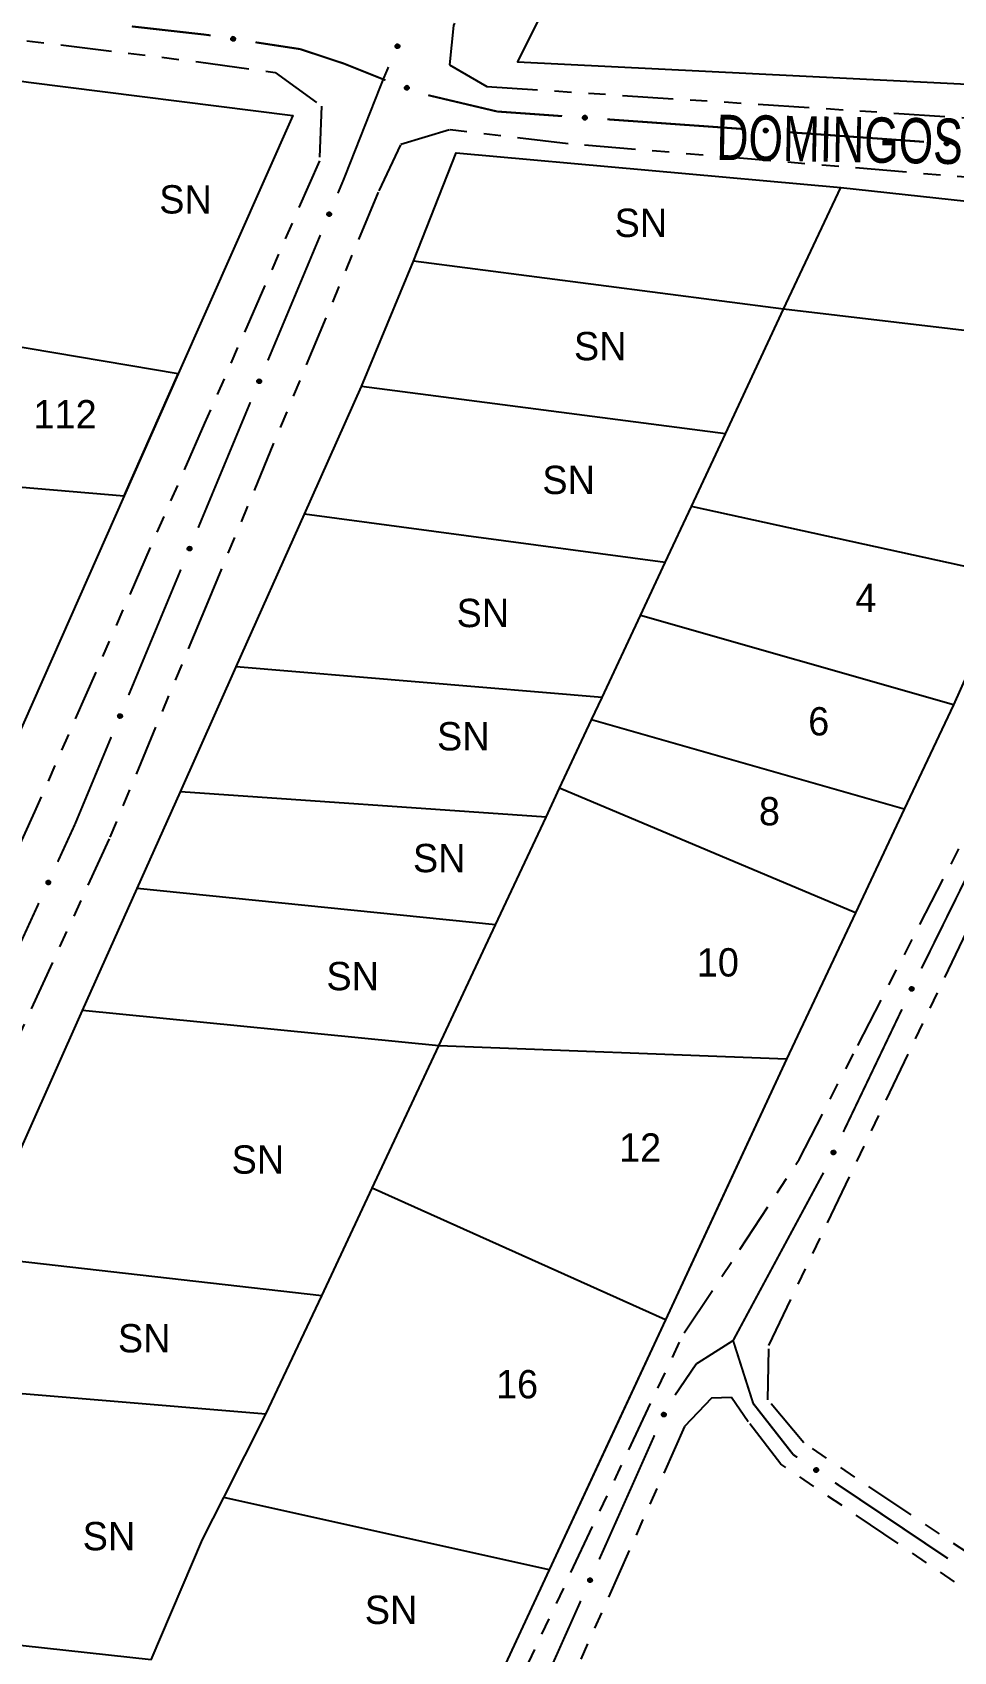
# Model space of a CAD drawing. Extents: x 203665 to 205970, y 4870865 to 4873745.
# Drawn here: x 204379.9 to 204461.2, y 4873145.7 to 4873288.7 of the extents above; entities that cross this region are included whole.
import ezdxf
from ezdxf.enums import TextEntityAlignment as Align

# ---------------------------------------------------------------- set-up
doc = ezdxf.new("R2010")
doc.units = 0
doc.header["$LTSCALE"] = 1.5
doc.header["$MEASUREMENT"] = 0
doc.linetypes.add('TRACO_25', pattern=[8, 3, -1, 1, -1, 1, -1])
for name, color, linetype in [('CD_MALHA_LOTES', 7, 'CONTINUOUS'), ('RU-QUADRA', 210, 'CONTINUOUS'), ('SV-EIXO-RUA-N-PAV', 6, 'CONTINUOUS'), ('SV-RUA-NAO-PAV', 7, 'CONTINUOUS'), ('SV-TXT-RUA-N-PAV', 7, 'CONTINUOUS'), ('Th_NmrPort', 1, 'CONTINUOUS')]:
    doc.layers.add(name, color=color, linetype=linetype)
doc.styles.add('ARIAL', font='ARIAL.SHX')

msp = doc.modelspace()

# ---------------------------------------------------------------- linework, layer by layer
at = {"layer": 'CD_MALHA_LOTES', "linetype": 'Continuous', "flags": 128}
for points in [[(204379.568688, 4873284.277374), (204402.885964, 4873281.330735)], [(204402.885964, 4873281.330735), (204392.764514, 4873258.501473)], [(204413.547018, 4873268.471104), (204417.29302, 4873278.034872)], [(204417.29302, 4873278.034872), (204451.246643, 4873274.969651)], [(204446.180786, 4873264.219179), (204451.246643, 4873274.969651)], [(204451.246643, 4873274.969651), (204480.710839, 4873271.767956)], [(204408.951142, 4873257.400587), (204413.547018, 4873268.471104)], [(204446.180786, 4873264.219179), (204413.547018, 4873268.471104)], [(204441.061366, 4873253.209395), (204446.180786, 4873264.219179)], [(204475.593057, 4873260.753047), (204446.180786, 4873264.219179)], [(204392.764514, 4873258.501473), (204370.815575, 4873262.208139)], [(204388.003093, 4873247.75073), (204392.764514, 4873258.501473)], [(204403.918904, 4873246.130668), (204408.951142, 4873257.400587)], [(204441.061366, 4873253.209395), (204408.951142, 4873257.400587)], [(204438.061233, 4873246.799785), (204441.061366, 4873253.209395)], [(204361.649903, 4873249.971443), (204388.003093, 4873247.75073)], [(204388.003093, 4873247.75073), (204373.564773, 4873215.150654)], [(204435.744029, 4873241.849213), (204438.061233, 4873246.799785)], [(204466.237979, 4873240.618282), (204438.061233, 4873246.799785)], [(204397.901018, 4873232.65335), (204403.918904, 4873246.130668)], [(204435.744029, 4873241.849213), (204403.918904, 4873246.130668)], [(204433.561077, 4873237.185461), (204435.744029, 4873241.849213)], [(204466.237979, 4873240.618282), (204461.161327, 4873229.282068)], [(204430.175406, 4873229.952171), (204433.561077, 4873237.185461)], [(204461.161327, 4873229.282068), (204433.561077, 4873237.185461)], [(204392.965766, 4873221.600636), (204397.901018, 4873232.65335)], [(204430.175406, 4873229.952171), (204397.901018, 4873232.65335)], [(204429.242798, 4873227.959708), (204430.175406, 4873229.952171)], [(204461.161327, 4873229.282068), (204456.830648, 4873220.075663)], [(204426.428432, 4873221.946979), (204429.242798, 4873227.959708)], [(204456.830648, 4873220.075663), (204429.242798, 4873227.959708)], [(204389.157561, 4873213.071995), (204392.965766, 4873221.600636)], [(204425.230528, 4873219.387726), (204392.965766, 4873221.600636)], [(204425.230528, 4873219.387726), (204426.428432, 4873221.946979)], [(204452.526491, 4873210.934248), (204426.428432, 4873221.946979)], [(204420.768394, 4873209.854635), (204425.230528, 4873219.387726)], [(204456.830648, 4873220.075663), (204452.526491, 4873210.934248)], [(204384.344684, 4873202.293345), (204389.157561, 4873213.071995)], [(204420.768394, 4873209.854635), (204389.157561, 4873213.071995)], [(204452.526491, 4873210.934248), (204446.438342, 4873198.003886)], [(204415.777443, 4873199.191757), (204420.768394, 4873209.854635)], [(204374.670293, 4873180.627123), (204384.344684, 4873202.293345)], [(204415.777443, 4873199.191757), (204384.344684, 4873202.293345)], [(204409.899282, 4873186.633406), (204415.777443, 4873199.191757)], [(204446.438342, 4873198.003886), (204415.777443, 4873199.191757)], [(204446.438342, 4873198.003886), (204435.751712, 4873175.003248)], [(204405.440904, 4873177.108339), (204409.899282, 4873186.633406)], [(204435.751712, 4873175.003248), (204409.899282, 4873186.633406)], [(204405.440904, 4873177.108339), (204374.670293, 4873180.627123)], [(204400.50041, 4873166.656797), (204405.440904, 4873177.108339)], [(204435.751712, 4873175.003248), (204425.49895, 4873152.936415)], [(204400.50041, 4873166.656797), (204369.844565, 4873169.216595)], [(204396.790936, 4873159.311092), (204400.50041, 4873166.656797)], [(204394.929974, 4873155.608712), (204396.790936, 4873159.311092)], [(204425.49895, 4873152.936415), (204396.790936, 4873159.311092)], [(204390.402372, 4873144.979387), (204394.929974, 4873155.608712)], [(204425.49895, 4873152.936415), (204420.462061, 4873142.095611)], [(204390.402372, 4873144.979387), (204360.259055, 4873148.280856)]]:
    msp.add_lwpolyline(points, dxfattribs=at)
at = {"layer": 'RU-QUADRA', "linetype": 'Continuous', "flags": 128}
for points in [[(204429.768213, 4873300.305126), (204422.704502, 4873286.069809), (204489.050505, 4873282.752508), (204495.887537, 4873300.304701)], [(204286.222324, 4873153.492855), (204293.84628, 4873169.680016), (204299.346617, 4873180.857698), (204304.269429, 4873190.793515), (204309.39874, 4873201.782602), (204317.881925, 4873219.957062), (204324.934014, 4873235.071679), (204328.917655, 4873243.874582), (204338.06509, 4873266.141437), (204341.551907, 4873275.08172), (204343.790828, 4873279.045426), (204349.170567, 4873288.569526), (204379.568688, 4873284.277374), (204402.885964, 4873281.330735), (204392.764514, 4873258.501473), (204388.003093, 4873247.75073), (204373.564773, 4873215.150654), (204369.244643, 4873205.409377), (204359.249786, 4873185.459812), (204350.248076, 4873166.426666), (204335.303148, 4873133.596327)], [(204324.944162, 4873069.468196), (204331.190492, 4873083.149747), (204335.373547, 4873093.203192), (204350.588497, 4873126.998465), (204354.92702, 4873136.635143), (204360.259055, 4873148.280856), (204364.950149, 4873158.526687), (204369.844565, 4873169.216595), (204374.670293, 4873180.627123), (204384.344684, 4873202.293345), (204389.157561, 4873213.071995), (204392.965766, 4873221.600636), (204397.901018, 4873232.65335), (204403.918904, 4873246.130668), (204408.951142, 4873257.400587), (204413.547018, 4873268.471104), (204417.29302, 4873278.034872), (204451.246643, 4873274.969651), (204480.710839, 4873271.767956)], [(204466.237979, 4873240.618282), (204461.161327, 4873229.282068), (204456.830648, 4873220.075663), (204452.526491, 4873210.934248), (204446.438342, 4873198.003886), (204440.817308, 4873185.905837), (204435.751712, 4873175.003248), (204430.702039, 4873164.134927), (204425.49895, 4873152.936415), (204420.462061, 4873142.095611), (204407.763054, 4873114.763769), (204403.937119, 4873106.52928), (204399.450774, 4873096.873402), (204385.142437, 4873066.077829)]]:
    msp.add_lwpolyline(points, dxfattribs=at)
at = {"layer": 'SV-EIXO-RUA-N-PAV', "const_width": 0.18}
for points in [[(204395.263926, 4873288.446548), (204388.685227, 4873289.186907)], [(204395.639343, 4873288.389193), (204395.263926, 4873288.446548)], [(204403.529115, 4873287.183811), (204399.593462, 4873287.785091)], [(204403.546851, 4873287.177944), (204403.529115, 4873287.183811)], [(204407.346026, 4873285.921074), (204403.546851, 4873287.177944)], [(204408.272941, 4873285.550307), (204407.346026, 4873285.921074)], [(204410.861601, 4873284.514843), (204408.272941, 4873285.550307)], [(204411.324448, 4873285.597624), (204410.931391, 4873284.67811)], [(204410.861601, 4873284.514843), (204407.623921, 4873276.307961)], [(204410.931391, 4873284.67811), (204410.861601, 4873284.514843)], [(204411.060992, 4873284.443032), (204410.861601, 4873284.514843)], [(204420.920451, 4873281.673685), (204414.831838, 4873283.112812)], [(204421.662199, 4873281.620963), (204420.920451, 4873281.673685)], [(204426.649616, 4873281.26646), (204421.662199, 4873281.620963)], [(204442.60935, 4873280.132052), (204430.63955, 4873280.982858)], [(204458.569085, 4873278.997644), (204446.599284, 4873279.84845)], [(204407.390425, 4873275.716093), (204406.86401, 4873274.45805)], [(204407.623921, 4873276.307961), (204407.390425, 4873275.716093)], [(204405.319975, 4873270.76807), (204400.687872, 4873259.698128)], [(204399.145321, 4873256.007528), (204394.542742, 4873244.925278)], [(204393.008549, 4873241.231195), (204388.40597, 4873230.148945)], [(204386.871777, 4873226.454862), (204383.803391, 4873219.066695)], [(204383.681034, 4873218.772081), (204382.147216, 4873215.425878)], [(204383.803391, 4873219.066695), (204383.681034, 4873218.772081)], [(204458.347369, 4873206.014233), (204463.65568, 4873216.776288)], [(204380.480469, 4873211.789677), (204375.48023, 4873200.881075)], [(204451.450181, 4873191.57717), (204456.622993, 4873202.405006)], [(204444.012183, 4873177.414693), (204449.701381, 4873187.980346)], [(204444.012183, 4873177.414693), (204442.120091, 4873173.890493)], [(204442.120091, 4873173.890493), (204441.730723, 4873173.165258)], [(204441.730723, 4873173.165258), (204439.048701, 4873171.462569)], [(204441.730723, 4873173.165258), (204443.250924, 4873168.401962)], [(204438.478417, 4873171.100523), (204436.610437, 4873168.350442)], [(204439.048701, 4873171.462569), (204438.478417, 4873171.100523)], [(204443.250924, 4873168.401962), (204443.504244, 4873167.608225)], [(204443.504244, 4873167.608225), (204446.68737, 4873163.538369)], [(204434.795717, 4873164.800929), (204433.171163, 4873161.145683)], [(204446.68737, 4873163.538369), (204447.03891, 4873163.0889)], [(204447.03891, 4873163.0889), (204447.395253, 4873162.849338)], [(204433.171163, 4873161.145683), (204432.802758, 4873160.316772)], [(204432.802758, 4873160.316772), (204429.916662, 4873153.837591)], [(204450.714831, 4873160.617655), (204460.673563, 4873153.922608)], [(204428.289066, 4873150.183698), (204423.406278, 4873139.22202)]]:
    msp.add_lwpolyline(points, dxfattribs=at)
at = {"layer": 'SV-EIXO-RUA-N-PAV'}
for points in [[(204397.74181, 4873287.956625), (204397.702814, 4873287.927106), (204397.663264, 4873287.909709), (204397.6261, 4873287.904695), (204397.592104, 4873287.908826), (204397.5578, 4873287.91697), (204397.525027, 4873287.932812), (204397.492547, 4873287.958451), (204397.46266, 4873287.997361), (204397.447502, 4873288.039048), (204397.440636, 4873288.07522), (204397.442904, 4873288.110917), (204397.451373, 4873288.144109), (204397.468954, 4873288.177608), (204397.495259, 4873288.21027), (204397.535112, 4873288.239375), (204397.574003, 4873288.256164), (204397.610077, 4873288.260071), (204397.64595, 4873288.257564), (204397.680871, 4873288.24883), (204397.712953, 4873288.233094), (204397.745791, 4873288.206551), (204397.773996, 4873288.166835), (204397.791184, 4873288.128237), (204397.795596, 4873288.092227), (204397.792333, 4873288.056966), (204397.784583, 4873288.02246), (204397.770031, 4873287.988853), (204397.74181, 4873287.956625)], [(204412.268255, 4873287.525502), (204412.287103, 4873287.480371), (204412.294074, 4873287.437729), (204412.289651, 4873287.40049), (204412.277162, 4873287.368603), (204412.260711, 4873287.337419), (204412.237189, 4873287.309639), (204412.204252, 4873287.284589), (204412.159112, 4873287.265364), (204412.11496, 4873287.261094), (204412.07822, 4873287.263477), (204412.044219, 4873287.274585), (204412.014194, 4873287.291074), (204411.986145, 4873287.316462), (204411.961085, 4873287.350088), (204411.942852, 4873287.395946), (204411.936306, 4873287.437798), (204411.941529, 4873287.473704), (204411.952913, 4873287.507815), (204411.97009, 4873287.53945), (204411.993337, 4873287.566587), (204412.027239, 4873287.591757), (204412.072739, 4873287.609153), (204412.114406, 4873287.61616), (204412.150377, 4873287.611441), (204412.183707, 4873287.599478), (204412.215185, 4873287.583358), (204412.244095, 4873287.560875), (204412.268255, 4873287.525502)], [(204413.040555, 4873283.613084), (204412.996598, 4873283.59164), (204412.954435, 4873283.582198), (204412.917002, 4873283.584445), (204412.884441, 4873283.595056), (204412.852352, 4873283.609664), (204412.823249, 4873283.631529), (204412.796324, 4873283.662951), (204412.774503, 4873283.706895), (204412.76767, 4873283.750723), (204412.767909, 4873283.78754), (204412.777019, 4873283.822129), (204412.791731, 4873283.853064), (204412.815443, 4873283.882543), (204412.847553, 4873283.909519), (204412.892271, 4873283.930391), (204412.933671, 4873283.939364), (204412.969821, 4873283.93624), (204413.004537, 4873283.926861), (204413.037118, 4873283.911556), (204413.065562, 4873283.889928), (204413.092664, 4873283.857549), (204413.11268, 4873283.81314), (204413.122101, 4873283.771951), (204413.119485, 4873283.735767), (204413.109482, 4873283.701796), (204413.095223, 4873283.669433), (204413.074462, 4873283.639264), (204413.040555, 4873283.613084)], [(204428.780097, 4873281.004669), (204428.743606, 4873280.972104), (204428.705585, 4873280.951578), (204428.668947, 4873280.943586), (204428.634728, 4873280.944965), (204428.59988, 4873280.95032), (204428.565937, 4873280.963469), (204428.531497, 4873280.986409), (204428.498573, 4873281.022785), (204428.480106, 4873281.063115), (204428.470349, 4873281.098617), (204428.469733, 4873281.13438), (204428.475501, 4873281.168146), (204428.490326, 4873281.202953), (204428.513914, 4873281.237628), (204428.551293, 4873281.269849), (204428.588705, 4873281.289716), (204428.624347, 4873281.296516), (204428.660305, 4873281.296908), (204428.695817, 4873281.291015), (204428.729062, 4873281.277915), (204428.763931, 4873281.254103), (204428.795245, 4873281.216789), (204428.815486, 4873281.1797), (204428.822785, 4873281.144163), (204428.822373, 4873281.108753), (204428.817428, 4873281.073736), (204428.80563, 4873281.039065), (204428.780097, 4873281.004669)], [(204444.739831, 4873279.870261), (204444.703341, 4873279.837696), (204444.66532, 4873279.81717), (204444.628681, 4873279.809178), (204444.594463, 4873279.810557), (204444.559614, 4873279.815911), (204444.525671, 4873279.829061), (204444.491231, 4873279.852001), (204444.458307, 4873279.888376), (204444.43984, 4873279.928707), (204444.430083, 4873279.964208), (204444.429467, 4873279.999972), (204444.435235, 4873280.033738), (204444.450061, 4873280.068545), (204444.473648, 4873280.103219), (204444.511027, 4873280.13544), (204444.54844, 4873280.155308), (204444.584082, 4873280.162108), (204444.62004, 4873280.162499), (204444.655551, 4873280.156607), (204444.688796, 4873280.143507), (204444.723666, 4873280.119695), (204444.754979, 4873280.082381), (204444.77522, 4873280.045292), (204444.782519, 4873280.009755), (204444.782107, 4873279.974345), (204444.777162, 4873279.939328), (204444.765364, 4873279.904657), (204444.739831, 4873279.870261)], [(204460.699566, 4873278.735853), (204460.663075, 4873278.703288), (204460.625054, 4873278.682762), (204460.588415, 4873278.674769), (204460.554197, 4873278.676149), (204460.519349, 4873278.681503), (204460.485406, 4873278.694653), (204460.450965, 4873278.717592), (204460.418042, 4873278.753968), (204460.399575, 4873278.794299), (204460.389817, 4873278.8298), (204460.389201, 4873278.865564), (204460.39497, 4873278.89933), (204460.409795, 4873278.934136), (204460.433383, 4873278.968811), (204460.470761, 4873279.001032), (204460.508174, 4873279.0209), (204460.543816, 4873279.0277), (204460.579774, 4873279.028091), (204460.615286, 4873279.022199), (204460.64853, 4873279.009099), (204460.6834, 4873278.985286), (204460.714713, 4873278.947972), (204460.734954, 4873278.910884), (204460.742253, 4873278.875347), (204460.741842, 4873278.839937), (204460.736896, 4873278.80492), (204460.725099, 4873278.770249), (204460.699566, 4873278.735853)], [(204406.249003, 4873272.703113), (204406.268196, 4873272.658127), (204406.275492, 4873272.61554), (204406.271355, 4873272.578269), (204406.25911, 4873272.546286), (204406.242898, 4873272.514978), (204406.219589, 4873272.487018), (204406.186845, 4873272.461717), (204406.141854, 4873272.442147), (204406.097736, 4873272.43754), (204406.060978, 4873272.439642), (204406.026894, 4873272.450489), (204405.996743, 4873272.466748), (204405.968501, 4873272.49192), (204405.943184, 4873272.525354), (204405.924601, 4873272.571071), (204405.917734, 4873272.612871), (204405.922683, 4873272.648817), (204405.933806, 4873272.683014), (204405.95074, 4873272.714779), (204405.973779, 4873272.742093), (204406.007487, 4873272.767522), (204406.052852, 4873272.785266), (204406.094465, 4873272.792591), (204406.130471, 4873272.788148), (204406.163891, 4873272.77644), (204406.195491, 4873272.760561), (204406.224572, 4873272.7383), (204406.249003, 4873272.703113)], [(204400.072865, 4873257.94319), (204400.092058, 4873257.898205), (204400.099355, 4873257.855617), (204400.095217, 4873257.818346), (204400.082972, 4873257.786364), (204400.06676, 4873257.755055), (204400.043451, 4873257.727095), (204400.010707, 4873257.701794), (204399.965716, 4873257.682224), (204399.921598, 4873257.677617), (204399.88484, 4873257.679719), (204399.850756, 4873257.690566), (204399.820605, 4873257.706825), (204399.792363, 4873257.731998), (204399.767047, 4873257.765431), (204399.748463, 4873257.811148), (204399.741596, 4873257.852948), (204399.746545, 4873257.888894), (204399.757668, 4873257.923091), (204399.774602, 4873257.954856), (204399.797641, 4873257.98217), (204399.831349, 4873258.007599), (204399.876714, 4873258.025343), (204399.918327, 4873258.032668), (204399.954333, 4873258.028225), (204399.987754, 4873258.016517), (204400.019353, 4873258.000638), (204400.048435, 4873257.978377), (204400.072865, 4873257.94319)], [(204393.932416, 4873243.168707), (204393.951728, 4873243.123774), (204393.959138, 4873243.081206), (204393.9551, 4873243.043924), (204393.942941, 4873243.011909), (204393.926812, 4873242.980557), (204393.903578, 4873242.952535), (204393.870901, 4873242.927147), (204393.825962, 4873242.907457), (204393.781857, 4873242.902732), (204393.745094, 4873242.904736), (204393.71098, 4873242.915493), (204393.680786, 4873242.931671), (204393.652477, 4873242.956768), (204393.627072, 4873242.990134), (204393.608367, 4873243.035801), (204393.601388, 4873243.077583), (204393.606242, 4873243.113542), (204393.617273, 4873243.147769), (204393.634122, 4873243.179579), (204393.657088, 4873243.206954), (204393.690729, 4873243.232473), (204393.736047, 4873243.250337), (204393.77764, 4873243.257773), (204393.813657, 4873243.253426), (204393.847109, 4873243.241807), (204393.878751, 4873243.226013), (204393.907891, 4873243.20383), (204393.932416, 4873243.168707)], [(204387.795643, 4873228.392374), (204387.814956, 4873228.34744), (204387.822366, 4873228.304873), (204387.818328, 4873228.26759), (204387.806169, 4873228.235575), (204387.79004, 4873228.204224), (204387.766806, 4873228.176202), (204387.734129, 4873228.150814), (204387.68919, 4873228.131124), (204387.645085, 4873228.126399), (204387.608321, 4873228.128403), (204387.574208, 4873228.139159), (204387.544014, 4873228.155338), (204387.515705, 4873228.180435), (204387.4903, 4873228.213801), (204387.471595, 4873228.259468), (204387.464616, 4873228.30125), (204387.469469, 4873228.337209), (204387.480501, 4873228.371435), (204387.49735, 4873228.403245), (204387.520316, 4873228.43062), (204387.553957, 4873228.456139), (204387.599274, 4873228.474004), (204387.640867, 4873228.48144), (204387.676885, 4873228.477093), (204387.710337, 4873228.465474), (204387.741979, 4873228.44968), (204387.771119, 4873228.427496), (204387.795643, 4873228.392374)], [(204381.473781, 4873213.692521), (204381.491456, 4873213.646919), (204381.497323, 4873213.604111), (204381.491939, 4873213.566999), (204381.47863, 4873213.535445), (204381.461379, 4873213.504696), (204381.437146, 4873213.477533), (204381.403573, 4873213.453343), (204381.357952, 4873213.435291), (204381.313704, 4873213.432163), (204381.277038, 4873213.435495), (204381.243336, 4873213.447478), (204381.213746, 4873213.464737), (204381.186363, 4873213.490842), (204381.162181, 4873213.525104), (204381.145139, 4873213.571418), (204381.139676, 4873213.613425), (204381.145826, 4873213.649184), (204381.158087, 4873213.68299), (204381.176075, 4873213.71417), (204381.200016, 4873213.740697), (204381.234557, 4873213.764983), (204381.280491, 4873213.781197), (204381.322326, 4873213.787125), (204381.358163, 4873213.781478), (204381.391173, 4873213.768658), (204381.422223, 4873213.75173), (204381.450542, 4873213.728507), (204381.473781, 4873213.692521)], [(204457.323864, 4873204.127451), (204457.306915, 4873204.173329), (204457.301729, 4873204.216224), (204457.307702, 4873204.253246), (204457.32151, 4873204.284585), (204457.339247, 4873204.315056), (204457.363908, 4873204.341831), (204457.397861, 4873204.365485), (204457.443763, 4873204.38281), (204457.488054, 4873204.385235), (204457.524664, 4873204.381321), (204457.558171, 4873204.368805), (204457.587483, 4873204.351078), (204457.614448, 4873204.324542), (204457.638084, 4873204.2899), (204457.654388, 4873204.243322), (204457.659183, 4873204.201233), (204457.652466, 4873204.165576), (204457.63967, 4873204.131969), (204457.621188, 4873204.101078), (204457.59683, 4873204.074935), (204457.561907, 4873204.0512), (204457.515721, 4873204.035717), (204457.473798, 4873204.030455), (204457.438055, 4873204.03667), (204457.405253, 4873204.050013), (204457.374475, 4873204.067432), (204457.346529, 4873204.091101), (204457.323864, 4873204.127451)], [(204450.426782, 4873189.690338), (204450.409832, 4873189.736215), (204450.404647, 4873189.779111), (204450.410619, 4873189.816132), (204450.424427, 4873189.847472), (204450.442164, 4873189.877942), (204450.466825, 4873189.904717), (204450.500778, 4873189.928371), (204450.54668, 4873189.945697), (204450.590972, 4873189.948121), (204450.627581, 4873189.944208), (204450.661088, 4873189.931691), (204450.6904, 4873189.913964), (204450.717365, 4873189.887428), (204450.741001, 4873189.852786), (204450.757305, 4873189.806208), (204450.762101, 4873189.764119), (204450.755384, 4873189.728462), (204450.742587, 4873189.694855), (204450.724106, 4873189.663965), (204450.699747, 4873189.637821), (204450.664825, 4873189.614087), (204450.618639, 4873189.598604), (204450.576715, 4873189.593341), (204450.540973, 4873189.599556), (204450.508171, 4873189.612899), (204450.477393, 4873189.630318), (204450.449446, 4873189.653987), (204450.426782, 4873189.690338)], [(204435.766941, 4873166.715142), (204435.785143, 4873166.669746), (204435.791504, 4873166.627009), (204435.78655, 4873166.589838), (204435.773608, 4873166.558131), (204435.756714, 4873166.527186), (204435.732797, 4873166.499744), (204435.699506, 4873166.475166), (204435.654097, 4873166.456588), (204435.609888, 4873166.452949), (204435.573186, 4873166.455856), (204435.539347, 4873166.467448), (204435.50956, 4873166.484363), (204435.481877, 4873166.510149), (204435.457299, 4873166.54413), (204435.439722, 4873166.590243), (204435.433774, 4873166.632184), (204435.439509, 4873166.668012), (204435.451379, 4873166.701957), (204435.469005, 4873166.733344), (204435.492637, 4873166.760146), (204435.526895, 4873166.78483), (204435.572638, 4873166.801575), (204435.614402, 4873166.807986), (204435.650301, 4873166.802755), (204435.683457, 4873166.790317), (204435.714702, 4873166.773749), (204435.743288, 4873166.750856), (204435.766941, 4873166.715142)], [(204448.997219, 4873161.905014), (204449.045076, 4873161.915099), (204449.088269, 4873161.91398), (204449.124026, 4873161.902678), (204449.153019, 4873161.884452), (204449.18058, 4873161.862465), (204449.203477, 4873161.834167), (204449.221933, 4873161.79713), (204449.232386, 4873161.749193), (204449.228332, 4873161.705021), (204449.219127, 4873161.669373), (204449.201863, 4873161.638046), (204449.180055, 4873161.61163), (204449.149874, 4873161.588818), (204449.112158, 4873161.570481), (204449.063701, 4873161.561137), (204449.021363, 4873161.562524), (204448.987065, 4873161.574364), (204448.955681, 4873161.59192), (204448.927812, 4873161.614704), (204448.905496, 4873161.642612), (204448.887103, 4873161.680619), (204448.878513, 4873161.728568), (204448.879415, 4873161.770811), (204448.89077, 4873161.805266), (204448.90875, 4873161.835775), (204448.930466, 4873161.863687), (204448.957954, 4873161.887887), (204448.997219, 4873161.905014)], [(204429.261883, 4873152.097101), (204429.280047, 4873152.051691), (204429.286373, 4873152.008949), (204429.281388, 4873151.971781), (204429.268419, 4873151.940086), (204429.251499, 4873151.909154), (204429.227559, 4873151.881732), (204429.194248, 4873151.857182), (204429.148823, 4873151.838641), (204429.104612, 4873151.835039), (204429.067911, 4873151.837977), (204429.034083, 4873151.849597), (204429.00431, 4873151.866537), (204428.976648, 4873151.892346), (204428.952098, 4873151.926347), (204428.93456, 4873151.972475), (204428.928646, 4873152.014421), (204428.934412, 4873152.050244), (204428.946309, 4873152.08418), (204428.963962, 4873152.115551), (204428.987616, 4873152.142334), (204429.021895, 4873152.166989), (204429.067652, 4873152.183696), (204429.10942, 4873152.190072), (204429.145316, 4873152.184811), (204429.178461, 4873152.172346), (204429.209692, 4873152.155752), (204429.238259, 4873152.132836), (204429.261883, 4873152.097101)]]:
    msp.add_lwpolyline(points, close=True, dxfattribs=at)
for points in [[(204397.792333, 4873288.056966), (204397.440636, 4873288.07522)], [(204397.795596, 4873288.092227), (204397.442904, 4873288.110917)], [(204397.791462, 4873288.075415), (204397.443903, 4873288.095386)], [(204397.784583, 4873288.02246), (204397.447502, 4873288.039048)], [(204397.784549, 4873288.039202), (204397.448717, 4873288.05462)], [(204397.790076, 4873288.111517), (204397.450198, 4873288.127553)], [(204397.791184, 4873288.128237), (204397.451373, 4873288.144109)], [(204397.772653, 4873288.006511), (204397.459546, 4873288.017077)], [(204397.780596, 4873288.148854), (204397.464998, 4873288.161181)], [(204397.773996, 4873288.166835), (204397.468954, 4873288.177608)], [(204397.755867, 4873288.185761), (204397.485193, 4873288.193985)], [(204397.745791, 4873288.206551), (204397.495259, 4873288.21027)], [(204397.723569, 4873288.218302), (204397.522924, 4873288.22411)], [(204397.712953, 4873288.233094), (204397.535112, 4873288.239375)], [(204397.692526, 4873288.240989), (204397.560974, 4873288.247284)], [(204397.680871, 4873288.24883), (204397.574003, 4873288.256164)], [(204397.770031, 4873287.988853), (204397.46266, 4873287.997361)], [(204397.755361, 4873287.974644), (204397.481371, 4873287.979233)], [(204397.74181, 4873287.956625), (204397.492547, 4873287.958451)], [(204397.719916, 4873287.941409), (204397.516161, 4873287.944931)], [(204397.702814, 4873287.927106), (204397.525027, 4873287.932812)], [(204397.680311, 4873287.917092), (204397.550314, 4873287.924529)], [(204397.663264, 4873287.909709), (204397.5578, 4873287.91697)], [(204411.97009, 4873287.53945), (204411.936306, 4873287.437798)], [(204411.980592, 4873287.548778), (204411.941651, 4873287.422964)], [(204411.993337, 4873287.566587), (204411.942852, 4873287.395946)], [(204412.010312, 4873287.573173), (204411.954591, 4873287.380333)], [(204412.027239, 4873287.591757), (204411.961085, 4873287.350088)], [(204412.049886, 4873287.596323), (204411.974341, 4873287.336276)], [(204412.072739, 4873287.609153), (204411.986145, 4873287.316462)], [(204412.091799, 4873287.611055), (204412.001064, 4873287.308529)], [(204412.114406, 4873287.61616), (204412.014194, 4873287.291074)], [(204412.13032, 4873287.610912), (204412.029932, 4873287.285802)], [(204412.150377, 4873287.611441), (204412.044219, 4873287.274585)], [(204412.165624, 4873287.60324), (204412.059508, 4873287.271675)], [(204412.183707, 4873287.599478), (204412.07822, 4873287.263477)], [(204412.198965, 4873287.587505), (204412.100185, 4873287.266159)], [(204412.215185, 4873287.583358), (204412.11496, 4873287.261094)], [(204412.227651, 4873287.567823), (204412.139243, 4873287.267271)], [(204412.244095, 4873287.560875), (204412.159112, 4873287.265364)], [(204412.254191, 4873287.543122), (204412.181337, 4873287.278956)], [(204412.268255, 4873287.525502), (204412.204252, 4873287.284589)], [(204412.277523, 4873287.500501), (204412.22324, 4873287.304079)], [(204412.287103, 4873287.480371), (204412.237189, 4873287.309639)], [(204412.291182, 4873287.45608), (204412.251522, 4873287.332057)], [(204412.294074, 4873287.437729), (204412.260711, 4873287.337419)], [(204413.095223, 4873283.669433), (204412.76767, 4873283.750723)], [(204413.109482, 4873283.701796), (204412.767909, 4873283.78754)], [(204413.098418, 4873283.685867), (204412.771866, 4873283.765768)], [(204413.112186, 4873283.720068), (204412.775004, 4873283.806697)], [(204413.08044, 4873283.656084), (204412.77525, 4873283.726841)], [(204413.119485, 4873283.735767), (204412.777019, 4873283.822129)], [(204413.117788, 4873283.755758), (204412.787384, 4873283.837046)], [(204413.122101, 4873283.771951), (204412.791731, 4873283.853064)], [(204413.115688, 4873283.794223), (204412.808392, 4873283.867188)], [(204413.11268, 4873283.81314), (204412.815443, 4873283.882543)], [(204413.098541, 4873283.835206), (204412.834536, 4873283.895481)], [(204413.092664, 4873283.857549), (204412.847553, 4873283.909519)], [(204413.073126, 4873283.873366), (204412.877368, 4873283.917763)], [(204413.065562, 4873283.889928), (204412.892271, 4873283.930391)], [(204413.047041, 4873283.901615), (204412.919173, 4873283.933164)], [(204413.037118, 4873283.911556), (204412.933671, 4873283.939364)], [(204413.074462, 4873283.639264), (204412.774503, 4873283.706895)], [(204413.057327, 4873283.628151), (204412.789367, 4873283.685499)], [(204413.040555, 4873283.613084), (204412.796324, 4873283.662951)], [(204413.016137, 4873283.602376), (204412.816887, 4873283.64513)], [(204412.996598, 4873283.59164), (204412.823249, 4873283.631529)], [(204412.972586, 4873283.586154), (204412.846464, 4873283.618525)], [(204412.954435, 4873283.582198), (204412.852352, 4873283.609664)], [(204428.822785, 4873281.144163), (204428.469733, 4873281.13438)], [(204428.822373, 4873281.108753), (204428.470349, 4873281.098617)], [(204428.820018, 4873281.127073), (204428.47198, 4873281.11898)], [(204428.815486, 4873281.1797), (204428.475501, 4873281.168146)], [(204428.815728, 4873281.162945), (204428.475663, 4873281.15155)], [(204428.816045, 4873281.09042), (204428.480063, 4873281.078735)], [(204428.817428, 4873281.073736), (204428.480106, 4873281.063115)], [(204428.803271, 4873281.199398), (204428.487706, 4873281.186261)], [(204428.795245, 4873281.216789), (204428.490326, 4873281.202953)], [(204428.806821, 4873281.056877), (204428.493881, 4873281.042185)], [(204428.80563, 4873281.039065), (204428.498573, 4873281.022785)], [(204428.775649, 4873281.234192), (204428.505193, 4873281.220585)], [(204428.763931, 4873281.254103), (204428.513914, 4873281.237628)], [(204428.792152, 4873281.02372), (204428.518684, 4873281.006223)], [(204428.780097, 4873281.004669), (204428.531497, 4873280.986409)], [(204428.740835, 4873281.264026), (204428.540375, 4873281.253651)], [(204428.729062, 4873281.277915), (204428.551293, 4873281.269849)], [(204428.7595, 4873280.987738), (204428.556124, 4873280.974835)], [(204428.743606, 4873280.972104), (204428.565937, 4873280.963469)], [(204428.708065, 4873281.284139), (204428.576433, 4873281.279815)], [(204428.695817, 4873281.291015), (204428.588705, 4873281.289716)], [(204428.721983, 4873280.96031), (204428.591809, 4873280.957251)], [(204428.705585, 4873280.951578), (204428.59988, 4873280.95032)], [(204444.782519, 4873280.009755), (204444.429467, 4873279.999972)], [(204444.782107, 4873279.974345), (204444.430083, 4873279.964208)], [(204444.779752, 4873279.992665), (204444.431714, 4873279.984572)], [(204444.77522, 4873280.045292), (204444.435235, 4873280.033738)], [(204444.775462, 4873280.028537), (204444.435397, 4873280.017141)], [(204444.775779, 4873279.956012), (204444.439797, 4873279.944327)], [(204444.777162, 4873279.939328), (204444.43984, 4873279.928707)], [(204444.763006, 4873280.064989), (204444.44744, 4873280.051852)], [(204444.754979, 4873280.082381), (204444.450061, 4873280.068545)], [(204444.766555, 4873279.922469), (204444.453615, 4873279.907777)], [(204444.765364, 4873279.904657), (204444.458307, 4873279.888376)], [(204444.735384, 4873280.099784), (204444.464927, 4873280.086177)], [(204444.723666, 4873280.119695), (204444.473648, 4873280.103219)], [(204444.751887, 4873279.889312), (204444.478418, 4873279.871815)], [(204444.739831, 4873279.870261), (204444.491231, 4873279.852001)], [(204444.700569, 4873280.129618), (204444.500109, 4873280.119243)], [(204444.688796, 4873280.143507), (204444.511027, 4873280.13544)], [(204444.719234, 4873279.85333), (204444.515858, 4873279.840427)], [(204444.703341, 4873279.837696), (204444.525671, 4873279.829061)], [(204444.6678, 4873280.149731), (204444.536168, 4873280.145407)], [(204444.655551, 4873280.156607), (204444.54844, 4873280.155308)], [(204444.681717, 4873279.825902), (204444.551543, 4873279.822843)], [(204444.66532, 4873279.81717), (204444.559614, 4873279.815911)], [(204460.742253, 4873278.875347), (204460.389201, 4873278.865564)], [(204460.741842, 4873278.839937), (204460.389817, 4873278.8298)], [(204460.739487, 4873278.858257), (204460.391448, 4873278.850164)], [(204460.734954, 4873278.910884), (204460.39497, 4873278.89933)], [(204460.735197, 4873278.894129), (204460.395131, 4873278.882733)], [(204460.735513, 4873278.821604), (204460.399531, 4873278.809918)], [(204460.736896, 4873278.80492), (204460.399575, 4873278.794299)], [(204460.72274, 4873278.930581), (204460.407174, 4873278.917444)], [(204460.714713, 4873278.947972), (204460.409795, 4873278.934136)], [(204460.726289, 4873278.788061), (204460.413349, 4873278.773369)], [(204460.725099, 4873278.770249), (204460.418042, 4873278.753968)], [(204460.695118, 4873278.965376), (204460.424662, 4873278.951768)], [(204460.6834, 4873278.985286), (204460.433383, 4873278.968811)], [(204460.711621, 4873278.754904), (204460.438152, 4873278.737407)], [(204460.699566, 4873278.735853), (204460.450965, 4873278.717592)], [(204460.660303, 4873278.99521), (204460.459843, 4873278.984835)], [(204460.64853, 4873279.009099), (204460.470761, 4873279.001032)], [(204460.678968, 4873278.718922), (204460.475592, 4873278.706018)], [(204460.663075, 4873278.703288), (204460.485406, 4873278.694653)], [(204460.627534, 4873279.015322), (204460.495902, 4873279.010999)], [(204460.615286, 4873279.022199), (204460.508174, 4873279.0209)], [(204460.641451, 4873278.691493), (204460.511277, 4873278.688434)], [(204460.625054, 4873278.682762), (204460.519349, 4873278.681503)], [(204405.95074, 4873272.714779), (204405.917734, 4873272.612871)], [(204405.96117, 4873272.724187), (204405.923193, 4873272.598078)], [(204405.973779, 4873272.742093), (204405.924601, 4873272.571071)], [(204405.990702, 4873272.748809), (204405.936459, 4873272.555548)], [(204406.007487, 4873272.767522), (204405.943184, 4873272.525354)], [(204406.030099, 4873272.772261), (204405.956546, 4873272.511643)], [(204406.052852, 4873272.785266), (204405.968501, 4873272.49192)], [(204406.071897, 4873272.787313), (204405.98348, 4873272.484102)], [(204406.094465, 4873272.792591), (204405.996743, 4873272.466748)], [(204406.110419, 4873272.787465), (204406.012521, 4873272.461596)], [(204406.130471, 4873272.788148), (204406.026894, 4873272.450489)], [(204406.14578, 4873272.780064), (204406.042204, 4873272.447696)], [(204406.163891, 4873272.77644), (204406.060978, 4873272.439642)], [(204406.17924, 4873272.764584), (204406.082922, 4873272.442491)], [(204406.195491, 4873272.760561), (204406.097736, 4873272.43754)], [(204406.208076, 4873272.745122), (204406.121971, 4873272.443902)], [(204406.224572, 4873272.7383), (204406.141854, 4873272.442147)], [(204406.234804, 4873272.720625), (204406.163974, 4873272.455909)], [(204406.249003, 4873272.703113), (204406.186845, 4873272.461717)], [(204406.258462, 4873272.678184), (204406.205683, 4873272.481352)], [(204406.268196, 4873272.658127), (204406.219589, 4873272.487018)], [(204406.27246, 4873272.633868), (204406.233751, 4873272.509545)], [(204406.275492, 4873272.61554), (204406.242898, 4873272.514978)], [(204399.814564, 4873257.988886), (204399.760321, 4873257.795625)], [(204399.831349, 4873258.007599), (204399.767047, 4873257.765431)], [(204399.853961, 4873258.012338), (204399.780408, 4873257.75172)], [(204399.876714, 4873258.025343), (204399.792363, 4873257.731998)], [(204399.895759, 4873258.02739), (204399.807342, 4873257.724179)], [(204399.918327, 4873258.032668), (204399.820605, 4873257.706825)], [(204399.934281, 4873258.027542), (204399.836383, 4873257.701673)], [(204399.954333, 4873258.028225), (204399.850756, 4873257.690566)], [(204399.969642, 4873258.020141), (204399.866066, 4873257.687773)], [(204399.987754, 4873258.016517), (204399.88484, 4873257.679719)], [(204400.003102, 4873258.004661), (204399.906784, 4873257.682569)], [(204400.019353, 4873258.000638), (204399.921598, 4873257.677617)], [(204399.774602, 4873257.954856), (204399.741596, 4873257.852948)], [(204399.785032, 4873257.964264), (204399.747055, 4873257.838156)], [(204399.797641, 4873257.98217), (204399.748463, 4873257.811148)], [(204400.031938, 4873257.985199), (204399.945833, 4873257.683979)], [(204400.048435, 4873257.978377), (204399.965716, 4873257.682224)], [(204400.058666, 4873257.960702), (204399.987836, 4873257.695987)], [(204400.072865, 4873257.94319), (204400.010707, 4873257.701794)], [(204400.082324, 4873257.918261), (204400.029545, 4873257.72143)], [(204400.092058, 4873257.898205), (204400.043451, 4873257.727095)], [(204400.096322, 4873257.873946), (204400.057613, 4873257.749622)], [(204400.099355, 4873257.855617), (204400.06676, 4873257.755055)], [(204393.634122, 4873243.179579), (204393.601388, 4873243.077583)], [(204393.644528, 4873243.189015), (204393.606887, 4873243.062805)], [(204393.657088, 4873243.206954), (204393.608367, 4873243.035801)], [(204393.673994, 4873243.213715), (204393.620266, 4873243.02031)], [(204393.690729, 4873243.232473), (204393.627072, 4873242.990134)], [(204393.713328, 4873243.237272), (204393.64047, 4873242.976459)], [(204393.736047, 4873243.250337), (204393.652477, 4873242.956768)], [(204393.755086, 4873243.252435), (204393.667477, 4873242.94899)], [(204393.77764, 4873243.257773), (204393.680786, 4873242.931671)], [(204393.793607, 4873243.25269), (204393.696578, 4873242.926561)], [(204393.813657, 4873243.253426), (204393.71098, 4873242.915493)], [(204393.828988, 4873243.245383), (204393.726298, 4873242.912741)], [(204393.847109, 4873243.241807), (204393.745094, 4873242.904736)], [(204393.862489, 4873243.229992), (204393.76703, 4873242.907644)], [(204393.878751, 4873243.226013), (204393.781857, 4873242.902732)], [(204393.891376, 4873243.210607), (204393.806075, 4873242.909159)], [(204393.907891, 4873243.20383), (204393.825962, 4873242.907457)], [(204393.91817, 4873243.186182), (204393.848046, 4873242.921278)], [(204393.932416, 4873243.168707), (204393.870901, 4873242.927147)], [(204393.941941, 4873243.143804), (204393.889687, 4873242.946833)], [(204393.951728, 4873243.123774), (204393.903578, 4873242.952535)], [(204393.956057, 4873243.099526), (204393.917679, 4873242.9751)], [(204393.959138, 4873243.081206), (204393.926812, 4873242.980557)], [(204387.49735, 4873228.403245), (204387.464616, 4873228.30125)], [(204387.507755, 4873228.412681), (204387.470114, 4873228.286472)], [(204387.520316, 4873228.43062), (204387.471595, 4873228.259468)], [(204387.537221, 4873228.437382), (204387.483494, 4873228.243977)], [(204387.553957, 4873228.456139), (204387.4903, 4873228.213801)], [(204387.576555, 4873228.460939), (204387.503697, 4873228.200126)], [(204387.599274, 4873228.474004), (204387.515705, 4873228.180435)], [(204387.618313, 4873228.476102), (204387.530705, 4873228.172657)], [(204387.640867, 4873228.48144), (204387.544014, 4873228.155338)], [(204387.656835, 4873228.476356), (204387.559806, 4873228.150228)], [(204387.676885, 4873228.477093), (204387.574208, 4873228.139159)], [(204387.692216, 4873228.46905), (204387.589526, 4873228.136407)], [(204387.710337, 4873228.465474), (204387.608321, 4873228.128403)], [(204387.725717, 4873228.453659), (204387.630258, 4873228.131311)], [(204387.741979, 4873228.44968), (204387.645085, 4873228.126399)], [(204387.754604, 4873228.434274), (204387.669302, 4873228.132826)], [(204387.771119, 4873228.427496), (204387.68919, 4873228.131124)], [(204387.781398, 4873228.409849), (204387.711274, 4873228.144945)], [(204387.795643, 4873228.392374), (204387.734129, 4873228.150814)], [(204387.805169, 4873228.367471), (204387.752915, 4873228.170499)], [(204387.814956, 4873228.34744), (204387.766806, 4873228.176202)], [(204387.819285, 4873228.323193), (204387.780907, 4873228.198767)], [(204387.822366, 4873228.304873), (204387.79004, 4873228.204224)], [(204381.176075, 4873213.71417), (204381.139676, 4873213.613425)], [(204381.186815, 4873213.723223), (204381.144636, 4873213.598457)], [(204381.200016, 4873213.740697), (204381.145139, 4873213.571418)], [(204381.217155, 4873213.746842), (204381.15647, 4873213.555507)], [(204381.234557, 4873213.764983), (204381.162181, 4873213.525104)], [(204381.257315, 4873213.768962), (204381.175075, 4873213.510954)], [(204381.280491, 4873213.781197), (204381.186363, 4873213.490842)], [(204381.299594, 4873213.782606), (204381.201072, 4873213.482526)], [(204381.322326, 4873213.787125), (204381.213746, 4873213.464737)], [(204381.338099, 4873213.781467), (204381.229343, 4873213.45906)], [(204381.358163, 4873213.781478), (204381.243336, 4873213.447478)], [(204381.373193, 4873213.772886), (204381.258544, 4873213.444174)], [(204381.391173, 4873213.768658), (204381.277038, 4873213.435495)], [(204381.406116, 4873213.756294), (204381.299065, 4873213.437608)], [(204381.422223, 4873213.75173), (204381.313704, 4873213.432163)], [(204381.434283, 4873213.735878), (204381.338139, 4873213.43771)], [(204381.450542, 4873213.728507), (204381.357952, 4873213.435291)], [(204381.460177, 4873213.710499), (204381.380521, 4873213.448304)], [(204381.473781, 4873213.692521), (204381.403573, 4873213.453343)], [(204381.4824, 4873213.66729), (204381.423058, 4873213.472336)], [(204381.491456, 4873213.646919), (204381.437146, 4873213.477533)], [(204381.494906, 4873213.62253), (204381.452055, 4873213.499573)], [(204381.497323, 4873213.604111), (204381.461379, 4873213.504696)], [(204457.301729, 4873204.216224), (204457.339247, 4873204.315056)], [(204457.303853, 4873204.197769), (204457.348651, 4873204.32003)], [(204457.306915, 4873204.173329), (204457.363908, 4873204.341831)], [(204457.315647, 4873204.152816), (204457.378076, 4873204.346803)], [(204457.323864, 4873204.127451), (204457.397861, 4873204.365485)], [(204457.337181, 4873204.109259), (204457.42099, 4873204.370157)], [(204457.346529, 4873204.091101), (204457.443763, 4873204.38281)], [(204457.362669, 4873204.083473), (204457.463535, 4873204.380076)], [(204457.374475, 4873204.067432), (204457.488054, 4873204.385235)], [(204457.390508, 4873204.062612), (204457.502606, 4873204.379558)], [(204457.405253, 4873204.050013), (204457.524664, 4873204.381321)], [(204457.423164, 4873204.045499), (204457.543017, 4873204.37235)], [(204457.438055, 4873204.03667), (204457.558171, 4873204.368805)], [(204457.458117, 4873204.036362), (204457.571979, 4873204.357002)], [(204457.473798, 4873204.030455), (204457.587483, 4873204.351078)], [(204457.496599, 4873204.034613), (204457.599873, 4873204.33309)], [(204457.515721, 4873204.035717), (204457.614448, 4873204.324542)], [(204457.539089, 4873204.047583), (204457.625415, 4873204.304253)], [(204457.561907, 4873204.0512), (204457.638084, 4873204.2899)], [(204457.579595, 4873204.069062), (204457.64331, 4873204.25941)], [(204457.59683, 4873204.074935), (204457.654388, 4873204.243322)], [(204457.610306, 4873204.092197), (204457.654461, 4873204.216277)], [(204457.621188, 4873204.101078), (204457.659183, 4873204.201233)], [(204450.404647, 4873189.779111), (204450.442164, 4873189.877942)], [(204450.406771, 4873189.760655), (204450.451569, 4873189.882916)], [(204450.409832, 4873189.736215), (204450.466825, 4873189.904717)], [(204450.418565, 4873189.715703), (204450.480994, 4873189.909689)], [(204450.426782, 4873189.690338), (204450.500778, 4873189.928371)], [(204450.440099, 4873189.672146), (204450.523908, 4873189.933043)], [(204450.449446, 4873189.653987), (204450.54668, 4873189.945697)], [(204450.465586, 4873189.64636), (204450.566453, 4873189.942963)], [(204450.477393, 4873189.630318), (204450.590972, 4873189.948121)], [(204450.493426, 4873189.625498), (204450.605523, 4873189.942444)], [(204450.508171, 4873189.612899), (204450.627581, 4873189.944208)], [(204450.526081, 4873189.608386), (204450.645934, 4873189.935236)], [(204450.540973, 4873189.599556), (204450.661088, 4873189.931691)], [(204450.561034, 4873189.599249), (204450.674896, 4873189.919888)], [(204450.576715, 4873189.593341), (204450.6904, 4873189.913964)], [(204450.599516, 4873189.597499), (204450.702791, 4873189.895976)], [(204450.618639, 4873189.598604), (204450.717365, 4873189.887428)], [(204450.642007, 4873189.610469), (204450.728333, 4873189.86714)], [(204450.664825, 4873189.614087), (204450.741001, 4873189.852786)], [(204450.682513, 4873189.631949), (204450.746228, 4873189.822297)], [(204450.699747, 4873189.637821), (204450.757305, 4873189.806208)], [(204450.713224, 4873189.655083), (204450.757379, 4873189.779164)], [(204450.724106, 4873189.663965), (204450.762101, 4873189.764119)], [(204435.469005, 4873166.733344), (204435.433774, 4873166.632184)], [(204435.479639, 4873166.742521), (204435.438907, 4873166.617275)], [(204435.492637, 4873166.760146), (204435.439722, 4873166.590243)], [(204435.509704, 4873166.766489), (204435.451237, 4873166.574464)], [(204435.526895, 4873166.78483), (204435.457299, 4873166.54413)], [(204435.549605, 4873166.789072), (204435.470357, 4873166.530129)], [(204435.572638, 4873166.801575), (204435.481877, 4873166.510149)], [(204435.591723, 4873166.803204), (204435.49668, 4873166.502004)], [(204435.614402, 4873166.807986), (204435.50956, 4873166.484363)], [(204435.630239, 4873166.802511), (204435.525221, 4873166.478867)], [(204435.650301, 4873166.802755), (204435.539347, 4873166.467448)], [(204435.66543, 4873166.794337), (204435.554593, 4873166.46432)], [(204435.683457, 4873166.790317), (204435.573186, 4873166.455856)], [(204435.698542, 4873166.778127), (204435.595187, 4873166.458224)], [(204435.714702, 4873166.773749), (204435.609888, 4873166.452949)], [(204435.726944, 4873166.758038), (204435.634257, 4873166.458778)], [(204435.743288, 4873166.750856), (204435.654097, 4873166.456588)], [(204435.75313, 4873166.732961), (204435.676513, 4873166.469862)], [(204435.766941, 4873166.715142), (204435.699506, 4873166.475166)], [(204435.775851, 4873166.690012), (204435.71877, 4873166.494384)], [(204435.785143, 4873166.669746), (204435.732797, 4873166.499744)], [(204435.788875, 4873166.6454), (204435.747449, 4873166.521955)], [(204435.791504, 4873166.627009), (204435.756714, 4873166.527186)], [(204448.878513, 4873161.728568), (204449.149874, 4873161.588818)], [(204448.879415, 4873161.770811), (204449.180055, 4873161.61163)], [(204448.880206, 4873161.747647), (204449.160454, 4873161.601992)], [(204448.886848, 4873161.703721), (204449.128204, 4873161.580923)], [(204448.887103, 4873161.680619), (204449.112158, 4873161.570481)], [(204448.887543, 4873161.785464), (204449.188175, 4873161.626105)], [(204448.89077, 4873161.805266), (204449.201863, 4873161.638046)], [(204448.901675, 4873161.818713), (204449.207578, 4873161.652522)], [(204448.902197, 4873161.660518), (204449.081232, 4873161.569752)], [(204448.905496, 4873161.642612), (204449.063701, 4873161.561137)], [(204448.90875, 4873161.835775), (204449.219127, 4873161.669373)], [(204448.920611, 4873161.626764), (204449.036935, 4873161.565004)], [(204448.923362, 4873161.848527), (204449.220596, 4873161.691452)], [(204448.927812, 4873161.614704), (204449.021363, 4873161.562524)], [(204448.930466, 4873161.863687), (204449.228332, 4873161.705021)], [(204448.948057, 4873161.873031), (204449.226801, 4873161.73003)], [(204448.957954, 4873161.887887), (204449.232386, 4873161.749193)], [(204448.977281, 4873161.894489), (204449.223185, 4873161.773567)], [(204448.997219, 4873161.905014), (204449.221933, 4873161.79713)], [(204449.02351, 4873161.909448), (204449.206333, 4873161.819425)], [(204449.045076, 4873161.915099), (204449.203477, 4873161.834167)], [(204449.069701, 4873161.914568), (204449.184132, 4873161.852436)], [(204449.088269, 4873161.91398), (204449.18058, 4873161.862465)], [(204428.963962, 4873152.115551), (204428.928646, 4873152.014421)], [(204428.974604, 4873152.124719), (204428.933767, 4873151.999508)], [(204428.987616, 4873152.142334), (204428.93456, 4873151.972475)], [(204429.004688, 4873152.148663), (204428.946062, 4873151.956687)], [(204429.021895, 4873152.166989), (204428.952098, 4873151.926347)], [(204429.044608, 4873152.171213), (204428.965144, 4873151.912336)], [(204429.067652, 4873152.183696), (204428.976648, 4873151.892346)], [(204429.086738, 4873152.185309), (204428.991445, 4873151.884189)], [(204429.10942, 4873152.190072), (204429.00431, 4873151.866537)], [(204429.125253, 4873152.184585), (204429.019966, 4873151.861028)], [(204429.145316, 4873152.184811), (204429.034083, 4873151.849597)], [(204429.160437, 4873152.176381), (204429.049326, 4873151.846456)], [(204429.178461, 4873152.172346), (204429.067911, 4873151.837977)], [(204429.193536, 4873152.160144), (204429.089915, 4873151.840326)], [(204429.209692, 4873152.155752), (204429.104612, 4873151.835039)], [(204429.221922, 4873152.140031), (204429.128985, 4873151.840848)], [(204429.238259, 4873152.132836), (204429.148823, 4873151.838641)], [(204429.248086, 4873152.114932), (204429.171251, 4873151.851897)], [(204429.261883, 4873152.097101), (204429.194248, 4873151.857182)], [(204429.270772, 4873152.071964), (204429.213528, 4873151.876384)], [(204429.280047, 4873152.051691), (204429.227559, 4873151.881732)], [(204429.283758, 4873152.027341), (204429.24223, 4873151.903931)], [(204429.286373, 4873152.008949), (204429.251499, 4873151.909154)]]:
    msp.add_lwpolyline(points, dxfattribs=at)
at = {"layer": 'SV-RUA-NAO-PAV', "linetype": 'TRACO_25'}
for points in [[(204422.293195, 4873300.305638, 6.964069), (204417.050437, 4873289.262332, 6.964069), (204416.711062, 4873285.79124, 6.865449)], [(204346.685755, 4873291.972574, 7.73924), (204394.554442, 4873286.061022, 7.762888), (204401.325164, 4873285.112841, 7.12186), (204405.405061, 4873282.152436, 7.12186), (204405.231728, 4873277.318398, 7.230342), (204395.111597, 4873254.165092, 7.230342), (204380.108147, 4873219.839498, 7.614958), (204332.671747, 4873116.255359, 8.49203), (204302.370044, 4873052.593217, 8.850744), (204301.044831, 4873051.494564, 8.850744), (204298.887812, 4873050.525124, 8.850744), (204287.389248, 4873051.803968, 9.137715)], [(204416.711062, 4873285.79124, 6.865449), (204419.990872, 4873283.878018, 6.865449), (204486.482221, 4873279.550682, 5.958148)], [(204377.947392, 4873044.617774, 7.634682), (204398.001289, 4873088.736519, 7.230342), (204417.194449, 4873130.961635, 7.230342), (204437.397925, 4873173.853518, 6.609038), (204442.33476, 4873181.193765, 6.540004), (204447.55136, 4873189.154041, 6.254007), (204452.727382, 4873199.224461, 6.313179), (204467.176283, 4873227.315633, 6.11594), (204483.951427, 4873267.007472, 6.037045), (204483.370296, 4873271.547807, 5.908839), (204480.940083, 4873274.298115, 6.027183), (204427.191038, 4873278.821118, 6.747106), (204416.711062, 4873280.051573, 6.865449), (204412.374426, 4873278.741856, 6.796415), (204410.406042, 4873274.541671, 6.993655), (204395.387047, 4873238.396213, 7.614958), (204386.687314, 4873217.459007, 7.614958), (204359.183368, 4873157.455959, 8.221001), (204332.714252, 4873100.286599, 8.587687), (204311.713287, 4873058.224957, 8.763059)], [(204467.407445, 4873151.070473, 6.16525), (204447.978225, 4873164.13233, 6.697796), (204444.79789, 4873167.932746, 6.628762), (204444.876534, 4873172.743067, 6.500556), (204470.216029, 4873225.745375, 5.977872), (204487.960046, 4873268.697384, 5.898977), (204489.028535, 4873273.257639, 5.820081)], [(204466.241857, 4873148.508344, 6.16525), (204445.939212, 4873162.252305, 6.756968), (204443.058823, 4873166.002703, 6.727382), (204441.578563, 4873168.142922, 6.599176), (204439.82898, 4873168.073005, 6.589314), (204437.440216, 4873165.582957, 6.589314), (204414.229993, 4873113.460602, 7.259928), (204398.160775, 4873079.606322, 7.486753), (204381.486626, 4873044.477587, 7.486753)]]:
    msp.add_polyline3d(points, dxfattribs=at)

# ---------------------------------------------------------------- texts
at = {"layer": 'SV-TXT-RUA-N-PAV', "style": 'ARIAL', "width": 0.7}
msp.add_text('DOMINGOS', height=4, rotation=359, dxfattribs=at).set_placement((204440.231403, 4873277.403983))
at = {"layer": 'Th_NmrPort', "color": 1}
for s, p in [('SN', (204391.102345, 4873273.918442)), ('SN', (204431.271148, 4873271.846679)), ('SN', (204427.687193, 4873260.962075)), ('112', (204380.008299, 4873254.946016)), ('SN', (204424.899672, 4873249.148296)), ('4', (204452.509401, 4873238.728279)), ('SN', (204417.333545, 4873237.400888)), ('6', (204448.352284, 4873227.838782)), ('SN', (204415.607937, 4873226.516283)), ('8', (204444.001135, 4873219.900242)), ('SN', (204413.484111, 4873215.764417)), ('SN', (204405.851614, 4873205.3444)), ('10', (204438.524233, 4873206.556535)), ('12', (204431.6623, 4873190.209209)), ('SN', (204397.489052, 4873189.150232)), ('SN', (204387.453546, 4873173.369162)), ('16', (204420.811093, 4873169.31318)), ('SN', (204384.347883, 4873155.899092)), ('SN', (204409.236461, 4873149.394877))]:
    msp.add_text(s, height=2.5, dxfattribs=at).set_placement(p, align=Align.MIDDLE_LEFT)

doc.saveas('drawing.dxf')
